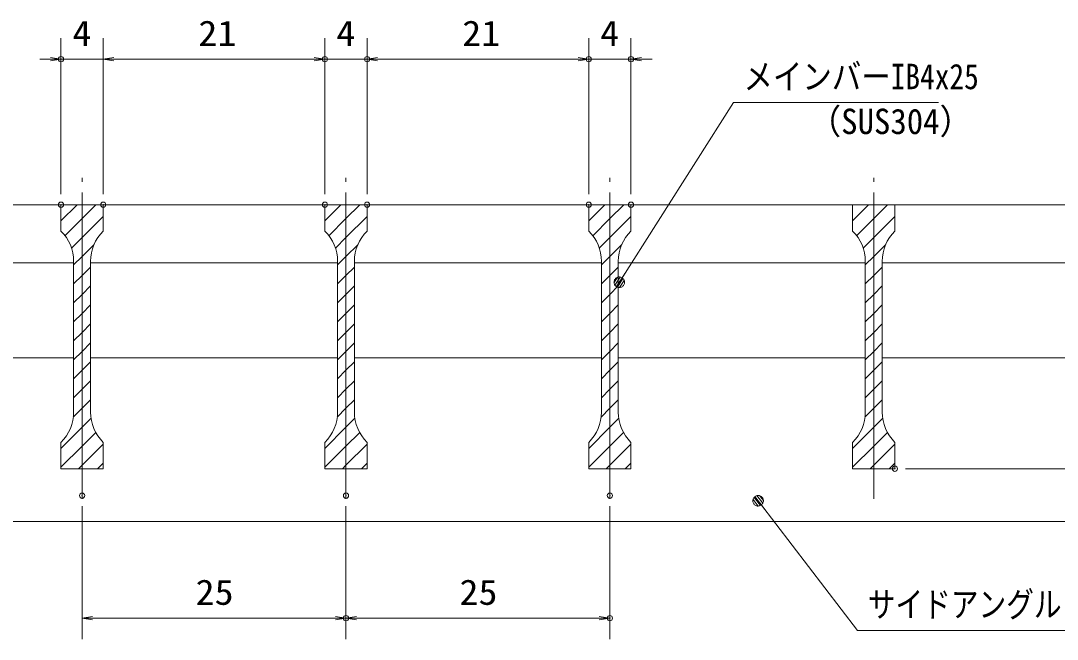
# Model space of a CAD drawing. Units: millimetres, scale not verified, with parts at other scales. Extents: x -1050 to 1050, y -742 to 742.
# Drawn here: x -155.6 to 335.4, y -469.6 to -176.8 of the extents above; entities that cross this region are included whole.
import ezdxf
from ezdxf.enums import TextEntityAlignment as Align

# ---------------------------------------------------------------- set-up
doc = ezdxf.new("R2010")
doc.units = ezdxf.units.MM
doc.header["$LTSCALE"] = 5
doc.header["$PDMODE"] = 32
doc.header["$PDSIZE"] = 2.5
doc.linetypes.add('CHAIN1', pattern=[8, 5, -1, 1, -1])
for name, color, linetype, lineweight in [('0-1_寸法注釈', 2, 'Continuous', 9), ('0-2_蓋', 5, 'Continuous', 9), ('0-3_0', 5, 'Continuous', 9), ('0-4_DEFPOINTS', 134, 'Continuous', 9), ('0-5_中心線', 6, 'CHAIN1', 9), ('0-8_ハッチング', 4, 'Continuous', 9)]:
    doc.layers.add(name, color=color, linetype=linetype, lineweight=lineweight)
doc.styles.add('ＭＳ ゴシック', font='')
doc.styles.get('ＭＳ ゴシック').set_extended_font_data('MS Gothic')

# ---------------------------------------------------------------- blocks, each defined once
blk = doc.blocks.new('_OPEN')
at = {"layer": '0-3_0', "color": 2}
blk.add_line((0, 0), (-5, 0), dxfattribs=at)
blk.add_lwpolyline([(-5, 0.833), (0, 0), (-5, -0.833)], dxfattribs=at)
blk = doc.blocks.new('_Dot')
at = {"layer": '0-3_0'}
for p, q in [((-2.5, 0), (-5, 0)), ((2.445, 0.5), (-2.445, 0.5)), ((1.997, 1.5), (-1.997, 1.5)), ((2.289, -0.995), (-2.289, -0.995)), ((1.499, -1.995), (-1.499, -1.995))]:
    blk.add_line(p, q, dxfattribs=at)
for points in [[(2.5, 0), (2.48, 0.313), (2.421, 0.622), (2.324, 0.92), (2.191, 1.204), (2.023, 1.469), (1.822, 1.711), (1.594, 1.926), (1.34, 2.111), (1.064, 2.262), (0.773, 2.378), (0.468, 2.456), (0.157, 2.495), (-0.157, 2.495), (-0.468, 2.456), (-0.773, 2.378), (-1.064, 2.262), (-1.34, 2.111), (-1.594, 1.926), (-1.822, 1.711), (-2.023, 1.469), (-2.191, 1.204), (-2.324, 0.92), (-2.421, 0.622), (-2.48, 0.313), (-2.5, 0), (0, 0)], [(-2.5, 0), (-2.48, -0.313), (-2.421, -0.622), (-2.324, -0.92), (-2.191, -1.204), (-2.023, -1.469), (-1.822, -1.711), (-1.594, -1.926), (-1.34, -2.111), (-1.064, -2.262), (-0.773, -2.378), (-0.468, -2.456), (-0.157, -2.495), (0.157, -2.495), (0.468, -2.456), (0.773, -2.378), (1.064, -2.262), (1.34, -2.111), (1.594, -1.926), (1.822, -1.711), (2.023, -1.469), (2.191, -1.204), (2.324, -0.92), (2.421, -0.622), (2.48, -0.313), (2.5, 0), (0, 0)]]:
    blk.add_lwpolyline(points, close=True, dxfattribs=at)

msp = doc.modelspace()

# ---------------------------------------------------------------- linework, layer by layer
at = {"layer": '0-1_寸法注釈'}
for p, q in [((-136.5, -258.884), (-136.5, -184.975)), ((-116.5, -258.884), (-116.5, -184.975)), ((-116.5, -258.884), (-116.5, -184.975)), ((-11.5, -258.884), (-11.5, -184.975)), ((-11.5, -258.884), (-11.5, -184.975)), ((8.5, -258.884), (8.5, -184.975)), ((8.5, -258.884), (8.5, -184.975)), ((113.5, -258.884), (113.5, -184.975)), ((113.5, -258.884), (113.5, -184.975)), ((133.5, -258.884), (133.5, -184.975)), ((-141.5, -194.975), (-146.5, -194.975)), ((-116.5, -194.975), (-136.5, -194.975)), ((-111.5, -194.975), (-106.5, -194.975)), ((-111.5, -194.975), (-16.5, -194.975)), ((-16.5, -194.975), (-21.5, -194.975)), ((-11.5, -194.975), (8.5, -194.975)), ((13.5, -194.975), (108.5, -194.975)), ((13.5, -194.975), (18.5, -194.975)), ((108.5, -194.975), (103.5, -194.975)), ((113.5, -194.975), (133.5, -194.975)), ((138.5, -194.975), (143.5, -194.975)), ((263.5, -388.884), (408.665, -388.884)), ((-126.5, -406.585), (-126.5, -469.604)), ((-1.5, -406.585), (-1.5, -469.604)), ((-1.5, -406.585), (-1.5, -469.604)), ((123.5, -406.585), (123.5, -469.604)), ((-121.5, -459.604), (-6.5, -459.604)), ((3.5, -459.604), (118.5, -459.604))]:
    msp.add_line(p, q, dxfattribs=at)
for points in [[(279.186, -215.492), (181.996, -215.492), (128.485, -299.742)], [(386.196, -465.383), (240.869, -465.383), (194.338, -404.82)]]:
    msp.add_lwpolyline(points, dxfattribs=at)
at = {"layer": '0-2_蓋'}
for p, q in [((-351.5, -263.884), (348.5, -263.884)), ((-116.5, -263.884), (-136.5, -263.884)), ((-136.5, -276.384), (-136.5, -263.884)), ((-116.5, -276.384), (-116.5, -263.884)), ((8.5, -263.884), (-11.5, -263.884)), ((-11.5, -276.384), (-11.5, -263.884)), ((8.5, -276.384), (8.5, -263.884)), ((133.5, -263.884), (113.5, -263.884)), ((113.5, -276.384), (113.5, -263.884)), ((133.5, -276.384), (133.5, -263.884)), ((258.5, -263.884), (238.5, -263.884)), ((238.5, -276.384), (238.5, -263.884)), ((258.5, -276.384), (258.5, -263.884)), ((-247.5, -291.384), (-130.5, -291.384)), ((-130.5, -290.666), (-130.5, -362.101)), ((-122.5, -290.666), (-122.5, -362.101)), ((-122.5, -291.384), (-5.5, -291.384)), ((-5.5, -290.666), (-5.5, -362.101)), ((2.5, -290.666), (2.5, -362.101)), ((2.5, -291.384), (119.5, -291.384)), ((119.5, -290.666), (119.5, -362.101)), ((127.5, -290.666), (127.5, -362.101)), ((127.5, -291.384), (244.5, -291.384)), ((244.5, -290.666), (244.5, -362.101)), ((252.5, -290.666), (252.5, -362.101)), ((252.5, -291.384), (348.5, -291.384)), ((-247.5, -336.384), (-130.5, -336.384)), ((-122.5, -336.384), (-5.5, -336.384)), ((2.5, -336.384), (119.5, -336.384)), ((127.5, -336.384), (244.5, -336.384)), ((252.5, -336.384), (352.711, -336.384)), ((-136.5, -376.384), (-136.5, -388.884)), ((-116.5, -376.384), (-116.5, -388.884)), ((-11.5, -376.384), (-11.5, -388.884)), ((8.5, -376.384), (8.5, -388.884)), ((113.5, -376.384), (113.5, -388.884)), ((133.5, -376.384), (133.5, -388.884)), ((238.5, -376.384), (238.5, -388.884)), ((258.5, -376.384), (258.5, -388.884)), ((-136.5, -388.884), (-116.5, -388.884)), ((-11.5, -388.884), (8.5, -388.884)), ((113.5, -388.884), (133.5, -388.884)), ((238.5, -388.884), (258.5, -388.884)), ((-351.5, -413.884), (348.5, -413.884))]:
    msp.add_line(p, q, dxfattribs=at)
for centre, start, end in [((-150.5, -290.666), 0, 45.573), ((-102.5, -290.666), 134.427, 180), ((-25.5, -290.666), 0, 45.573), ((22.5, -290.666), 134.427, 180), ((99.5, -290.666), 0, 45.573), ((147.5, -290.666), 134.427, 180), ((224.5, -290.666), 0, 45.573), ((272.5, -290.666), 134.427, 180), ((-150.5, -362.101), 314.427, 0), ((-102.5, -362.101), 180, 225.573), ((-25.5, -362.101), 314.427, 0), ((22.5, -362.101), 180, 225.573), ((99.5, -362.101), 314.427, 0), ((147.5, -362.101), 180, 225.573), ((224.5, -362.101), 314.427, 0), ((272.5, -362.101), 180, 225.573)]:
    msp.add_arc(centre, 20, start, end, dxfattribs=at)
at = {"layer": '0-4_DEFPOINTS'}
for p in [(-136.5, -194.975), (-11.5, -194.975), (8.5, -194.975), (113.5, -194.975), (133.5, -194.975), (-136.5, -263.884), (-116.5, -263.884), (-11.5, -263.884), (8.5, -263.884), (113.5, -263.884), (133.5, -263.884), (258.5, -388.884), (-126.5, -401.585), (-1.5, -401.585), (123.5, -401.585), (-1.5, -459.604), (123.5, -459.604)]:
    msp.add_point(p, dxfattribs=at)
at = {"layer": '0-5_中心線'}
for p, q in [((-126.5, -403.111), (-126.5, -251.182)), ((-1.5, -403.111), (-1.5, -251.182)), ((123.5, -403.111), (123.5, -251.182)), ((248.5, -403.111), (248.5, -251.182))]:
    msp.add_line(p, q, dxfattribs=at)
at = {"layer": '0-8_ハッチング'}
for p, q in [((-136.5, -263.884), (-136.5, -276.384)), ((-136.5, -271.466), (-128.918, -263.884)), ((-11.5, -263.884), (-11.5, -276.384)), ((-11.5, -271.466), (-3.918, -263.884)), ((113.5, -263.884), (113.5, -276.384)), ((113.5, -271.466), (121.082, -263.884)), ((238.5, -263.884), (238.5, -276.384)), ((238.5, -271.466), (246.082, -263.884)), ((-130.5, -290.666), (-130.5, -362.101)), ((-126.5, -297.387), (-122.5, -293.387)), ((-122.5, -362.101), (-122.5, -290.666)), ((-5.5, -290.666), (-5.5, -362.101)), ((-1.5, -297.387), (2.5, -293.387)), ((2.5, -362.101), (2.5, -290.666)), ((119.5, -290.666), (119.5, -362.101)), ((123.5, -297.387), (127.5, -293.387)), ((127.5, -362.101), (127.5, -290.666)), ((244.5, -290.666), (244.5, -362.101)), ((248.5, -297.387), (252.5, -293.387)), ((252.5, -362.101), (252.5, -290.666)), ((-130.5, -301.387), (-126.5, -297.387)), ((-5.5, -301.387), (-1.5, -297.387)), ((119.5, -301.387), (123.5, -297.387)), ((244.5, -301.387), (248.5, -297.387)), ((-126.5, -306.367), (-122.5, -302.367)), ((-1.5, -306.367), (2.5, -302.367)), ((123.5, -306.367), (127.5, -302.367)), ((248.5, -306.367), (252.5, -302.367)), ((-130.5, -310.367), (-126.5, -306.367)), ((-5.5, -310.367), (-1.5, -306.367)), ((119.5, -310.367), (123.5, -306.367)), ((244.5, -310.367), (248.5, -306.367)), ((-126.5, -315.347), (-122.5, -311.347)), ((-1.5, -315.347), (2.5, -311.347)), ((123.5, -315.347), (127.5, -311.347)), ((248.5, -315.347), (252.5, -311.347)), ((-130.5, -319.347), (-126.5, -315.347)), ((-5.5, -319.347), (-1.5, -315.347)), ((119.5, -319.347), (123.5, -315.347)), ((244.5, -319.347), (248.5, -315.347)), ((-126.5, -324.328), (-122.5, -320.328)), ((-1.5, -324.328), (2.5, -320.328)), ((123.5, -324.328), (127.5, -320.328)), ((248.5, -324.328), (252.5, -320.328)), ((-130.5, -328.328), (-126.5, -324.328)), ((-5.5, -328.328), (-1.5, -324.328)), ((119.5, -328.328), (123.5, -324.328)), ((244.5, -328.328), (248.5, -324.328)), ((-130.5, -337.308), (-126.5, -333.308)), ((-126.5, -333.308), (-122.5, -329.308)), ((-5.5, -337.308), (-1.5, -333.308)), ((-1.5, -333.308), (2.5, -329.308)), ((119.5, -337.308), (123.5, -333.308)), ((123.5, -333.308), (127.5, -329.308)), ((244.5, -337.308), (248.5, -333.308)), ((248.5, -333.308), (252.5, -329.308)), ((-126.5, -342.288), (-122.5, -338.288)), ((-1.5, -342.288), (2.5, -338.288)), ((123.5, -342.288), (127.5, -338.288)), ((248.5, -342.288), (252.5, -338.288)), ((-130.5, -346.288), (-126.5, -342.288)), ((-5.5, -346.288), (-1.5, -342.288)), ((119.5, -346.288), (123.5, -342.288)), ((244.5, -346.288), (248.5, -342.288)), ((-126.5, -351.268), (-122.5, -347.268)), ((-1.5, -351.268), (2.5, -347.268)), ((123.5, -351.268), (127.5, -347.268)), ((248.5, -351.268), (252.5, -347.268)), ((-130.5, -355.268), (-126.5, -351.268)), ((-5.5, -355.268), (-1.5, -351.268)), ((119.5, -355.268), (123.5, -351.268)), ((244.5, -355.268), (248.5, -351.268)), ((-119.214, -388.884), (-116.5, -386.17)), ((5.786, -388.884), (8.5, -386.17)), ((130.786, -388.884), (133.5, -386.17)), ((255.786, -388.884), (258.5, -386.17))]:
    msp.add_line(p, q, dxfattribs=at)
for points in [[(-136.5, -376.384), (-136.5, -388.884), (-126.5, -388.884), (-126.5, -263.884), (-136.5, -263.884)], [(-134.61, -278.556), (-126.5, -270.446), (-119.938, -263.884)], [(-126.5, -263.884), (-126.5, -388.884), (-116.5, -388.884), (-116.5, -376.384)], [(-116.5, -276.384), (-116.5, -263.884), (-126.5, -263.884)], [(-11.5, -376.384), (-11.5, -388.884), (-1.5, -388.884), (-1.5, -263.884), (-11.5, -263.884)], [(-9.61, -278.556), (-1.5, -270.446), (5.062, -263.884)], [(-1.5, -263.884), (-1.5, -388.884), (8.5, -388.884), (8.5, -376.384)], [(8.5, -276.384), (8.5, -263.884), (-1.5, -263.884)], [(113.5, -376.384), (113.5, -388.884), (123.5, -388.884), (123.5, -263.884), (113.5, -263.884)], [(115.39, -278.556), (123.5, -270.446), (130.062, -263.884)], [(123.5, -263.884), (123.5, -388.884), (133.5, -388.884), (133.5, -376.384)], [(133.5, -276.384), (133.5, -263.884), (123.5, -263.884)], [(238.5, -376.384), (238.5, -388.884), (248.5, -388.884), (248.5, -263.884), (238.5, -263.884)], [(240.39, -278.556), (248.5, -270.446), (255.062, -263.884)], [(248.5, -263.884), (248.5, -388.884), (258.5, -388.884), (258.5, -376.384)], [(258.5, -276.384), (258.5, -263.884), (248.5, -263.884)], [(-131.5, -284.426), (-126.5, -279.426), (-116.5, -269.426)], [(-6.5, -284.426), (-1.5, -279.426), (8.5, -269.426)], [(118.5, -284.426), (123.5, -279.426), (133.5, -269.426)], [(243.5, -284.426), (248.5, -279.426), (258.5, -269.426)], [(-130.5, -292.407), (-126.5, -288.407), (-120.767, -282.673)], [(-5.5, -292.407), (-1.5, -288.407), (4.233, -282.673)], [(119.5, -292.407), (123.5, -288.407), (129.233, -282.673)], [(244.5, -292.407), (248.5, -288.407), (254.233, -282.673)], [(-130.686, -364.435), (-126.5, -360.249), (-122.5, -356.249)], [(-5.686, -364.435), (-1.5, -360.249), (2.5, -356.249)], [(119.314, -364.435), (123.5, -360.249), (127.5, -356.249)], [(244.314, -364.435), (248.5, -360.249), (252.5, -356.249)], [(-136.5, -379.229), (-126.5, -369.229), (-122.269, -364.998)], [(-11.5, -379.229), (-1.5, -369.229), (2.731, -364.998)], [(113.5, -379.229), (123.5, -369.229), (127.731, -364.998)], [(238.5, -379.229), (248.5, -369.229), (252.731, -364.998)], [(-136.5, -388.209), (-126.5, -378.209), (-120.002, -371.711)], [(-11.5, -388.209), (-1.5, -378.209), (4.998, -371.711)], [(113.5, -388.209), (123.5, -378.209), (129.998, -371.711)], [(238.5, -388.209), (248.5, -378.209), (254.998, -371.711)], [(-128.194, -388.884), (-126.5, -387.189), (-116.5, -377.189)], [(-3.194, -388.884), (-1.5, -387.189), (8.5, -377.189)], [(121.806, -388.884), (123.5, -387.189), (133.5, -377.189)], [(246.806, -388.884), (248.5, -387.189), (258.5, -377.189)]]:
    msp.add_lwpolyline(points, dxfattribs=at)
for centre, start, end in [((-150.5, -290.666), 0, 45.573), ((-102.5, -290.666), 134.427, 180), ((-25.5, -290.666), 0, 45.573), ((22.5, -290.666), 134.427, 180), ((99.5, -290.666), 0, 45.573), ((147.5, -290.666), 134.427, 180), ((224.5, -290.666), 0, 45.573), ((272.5, -290.666), 134.427, 180), ((-150.5, -362.101), 314.427, 0), ((-102.5, -362.101), 180, 225.573), ((-25.5, -362.101), 314.427, 0), ((22.5, -362.101), 180, 225.573), ((99.5, -362.101), 314.427, 0), ((147.5, -362.101), 180, 225.573), ((224.5, -362.101), 314.427, 0), ((272.5, -362.101), 180, 225.573)]:
    msp.add_arc(centre, 20, start, end, dxfattribs=at)

# ---------------------------------------------------------------- block references
at = {"layer": '0-1_寸法注釈'}
for p in [(-136.5, -194.975), (-11.5, -194.975), (-11.5, -194.975), (113.5, -194.975), (113.5, -194.975), (-1.5, -459.604), (123.5, -459.604)]:
    msp.add_blockref('_OPEN', p, dxfattribs=at)
for name, p, rotation in [('_OPEN', (-116.5, -194.975), 180), ('_OPEN', (-116.5, -194.975), 180), ('_OPEN', (8.5, -194.975), 180), ('_OPEN', (8.5, -194.975), 180), ('_OPEN', (133.5, -194.975), 180), ('_Dot', (127.941, -300.581), 237.09638), ('_Dot', (193.72, -404.033), 128.12565), ('_OPEN', (-126.5, -459.604), 180), ('_OPEN', (-1.5, -459.604), 180)]:
    msp.add_blockref(name, p, dxfattribs=dict(at, rotation=rotation))

# ---------------------------------------------------------------- texts
at = {"layer": '0-1_寸法注釈', "color": 7, "style": 'ＭＳ ゴシック'}
for s, height, width, p in [('4', 12.02, 1.1, (-131.085, -192.288)), ('21', 12.02, 1.1, (-71.423, -192.288)), ('4', 12.02, 1.1, (-6.085, -192.288)), ('21', 12.02, 1.1, (53.577, -192.288)), ('4', 12.02, 1.1, (118.915, -192.288)), ('メインバーIB4x25', 12.03, 0.85, (186.773, -212.805)), ('（SUS304）', 12.02, 0.95, (217.482, -234.049)), ('25', 12.02, 1.1, (-72.733, -456.917)), ('25', 12.02, 1.1, (52.267, -456.917)), ('サイドアングル\u3000L30x30x3', 12.02, 0.8, (245.647, -462.696))]:
    msp.add_text(s, height=height, dxfattribs=dict(at, width=width)).set_placement(p, align=Align.BOTTOM_LEFT)

doc.saveas('drawing.dxf')
